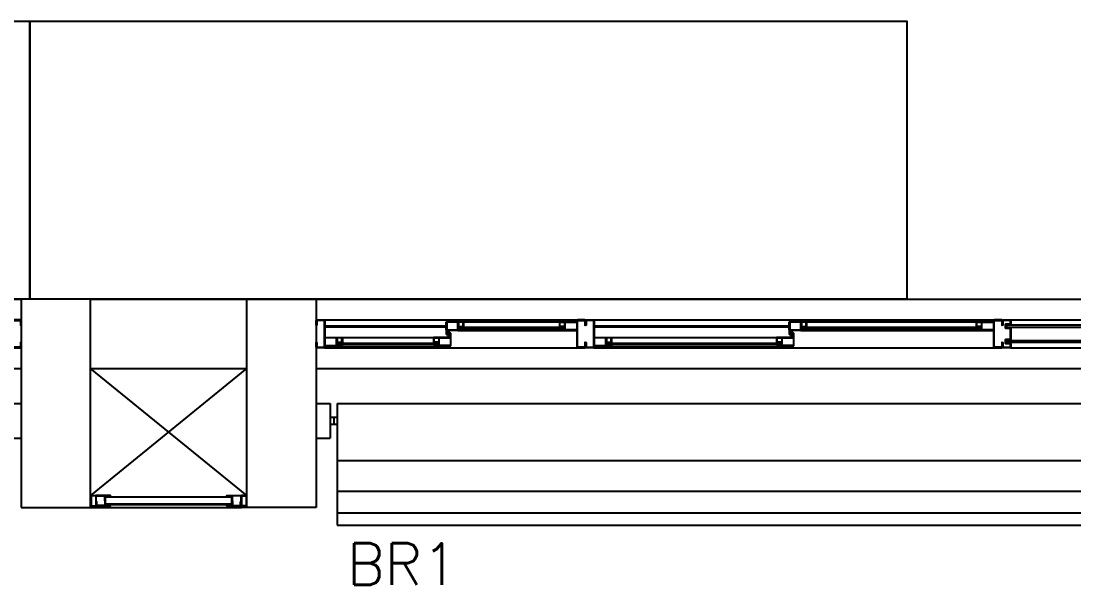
# Model space of a CAD drawing. Header units: millimetres. Extents: x 2128 to 2646, y 1972 to 2207.
# Drawn here: x 2316.611 to 2319.643, y 2126.693 to 2128.315 of the extents above; entities that cross this region are included whole.
import ezdxf

# ---------------------------------------------------------------- set-up
doc = ezdxf.new("R2010")
doc.units = ezdxf.units.MM
for name, color, linetype in [('AR-ALV', 2, 'Continuous'), ('AR-BANCADAS', 1, 'Continuous'), ('AR-BRISES', 1, 'Continuous'), ('AR-ESQ', 1, 'Continuous'), ('AR-ESTC', 3, 'Continuous'), ('AR-PEITORIL', 1, 'Continuous'), ('BC- VISTA', 1, 'Continuous'), ('BR-LINHAS', 1, 'Continuous'), ('BR-MONTANTE', 242, 'Continuous'), ('BR-PAINEL', 1, 'Continuous'), ('BR-SUPORTE', 1, 'Continuous'), ('BR-TEXTO', 2, 'Continuous'), ('DT-ESQ-BAGUETE-C', 1, 'Continuous'), ('DT-ESQ-BAGUETE-V', 1, 'Continuous'), ('DT-ESQ-CHAPA DOBRADA-V', 1, 'Continuous'), ('DT-ESQ-MARCO-V', 1, 'Continuous'), ('DT-ESQ-PERFIL CADEIRA-C', 2, 'Continuous'), ('DT-ESQ-PERFIL CADEIRA-V', 2, 'Continuous'), ('DT-ESQ-PERFIL U SIMPLES-C', 2, 'Continuous'), ('DT-ESQ-PERFIL U-C', 2, 'Continuous'), ('DT-ESQ-PERFIL U-V', 1, 'Continuous'), ('DT-ESQ-VENEZIANA-C', 1, 'Continuous'), ('DT-ESQ-VENEZIANA-V', 1, 'Continuous'), ('DT-ESQ-VIDRO-C', 2, 'Continuous'), ('DT-ESQ-VIDRO-V', 71, 'Continuous'), ('DT-TXTMOD', 1, 'Continuous')]:
    doc.layers.add(name, color=color, linetype=linetype)
doc.styles.add('S10', font='simplex.shx', dxfattribs={"height": 0.1})
doc.styles.add('S12', font='simplex.shx', dxfattribs={"width": 1.1, "height": 0.12})

# ---------------------------------------------------------------- blocks, each defined once
blk = doc.blocks.new('EF40-P')
at = {"layer": 'DT-ESQ-PERFIL U-C', "ltscale": 0.1}
blk.add_lwpolyline([(5.15, -0.0615, 0.414214), (5.1485, -0.06), (5.1265, -0.06, 0.414214), (5.125, -0.0615), (5.125, -0.1385, 0.414214), (5.1265, -0.14), (5.1485, -0.14, 0.414214), (5.15, -0.1385), (5.15, -0.125), (5.1485, -0.125), (5.1485, -0.138, -0.414214), (5.148, -0.1385), (5.127, -0.1385, -0.414214), (5.1265, -0.138), (5.1265, -0.062, -0.414214), (5.127, -0.0615), (5.148, -0.0615, -0.414214), (5.1485, -0.062), (5.1485, -0.075), (5.15, -0.075)], format="xyb", close=True, dxfattribs=at)
at = {"layer": 'DT-TXTMOD', "ltscale": 0.1, "style": 'S10', "flags": 3}
for tag, p in [('M01', (0.025, -0.28)), ('M02', (0.3253, -0.28)), ('M03', (0.627, -0.28)), ('M04', (0.9288, -0.28)), ('M05', (1.2306, -0.28)), ('M06', (1.5323, -0.28)), ('M07', (1.8341, -0.28)), ('M08', (2.1359, -0.28)), ('M09', (2.4376, -0.28)), ('M10', (2.7394, -0.28)), ('M11', (3.0412, -0.28)), ('M12', (3.3429, -0.28)), ('M13', (3.6447, -0.28)), ('M14', (3.9464, -0.28)), ('M15', (4.2482, -0.28)), ('M16', (4.55, -0.28)), ('M17', (4.8517, -0.28))]:
    blk.add_attdef(tag, p, '', height=0.1, dxfattribs=at)
blk = doc.blocks.new('EF31-P')
at = {"layer": 'DT-ESQ-BAGUETE-C', "ltscale": 0.1}
for points in [[(0.4225, -0.08), (0.409, -0.08), (0.409, -0.0785), (0.422, -0.0785, 0.414214), (0.4225, -0.078), (0.4225, -0.067, 0.414214), (0.422, -0.0665), (0.409, -0.0665), (0.409, -0.065), (0.4225, -0.065, -0.414214), (0.424, -0.0665), (0.424, -0.0785, -0.414214)], [(0.7015, -0.08), (0.715, -0.08), (0.715, -0.0785), (0.702, -0.0785, -0.414214), (0.7015, -0.078), (0.7015, -0.067, -0.414214), (0.702, -0.0665), (0.715, -0.0665), (0.715, -0.065), (0.7015, -0.065, 0.414214), (0.7, -0.0665), (0.7, -0.0785, 0.414214)], [(1.41, -0.08), (1.3965, -0.08), (1.3965, -0.0785), (1.4095, -0.0785, 0.414214), (1.41, -0.078), (1.41, -0.067, 0.414214), (1.4095, -0.0665), (1.3965, -0.0665), (1.3965, -0.065), (1.41, -0.065, -0.414214), (1.4115, -0.0665), (1.4115, -0.0785, -0.414214)], [(1.9015, -0.08), (1.915, -0.08), (1.915, -0.0785), (1.902, -0.0785, -0.414214), (1.9015, -0.078), (1.9015, -0.067, -0.414214), (1.902, -0.0665), (1.915, -0.0665), (1.915, -0.065), (1.9015, -0.065, 0.414214), (1.9, -0.0665), (1.9, -0.0785, 0.414214)], [(0.0735, -0.125), (0.06, -0.125), (0.06, -0.1235), (0.073, -0.1235, 0.414214), (0.0735, -0.123), (0.0735, -0.112, 0.414214), (0.073, -0.1115), (0.06, -0.1115), (0.06, -0.11), (0.0735, -0.11, -0.414214), (0.075, -0.1115), (0.075, -0.1235, -0.414214)], [(0.339, -0.125), (0.3525, -0.125), (0.3525, -0.1235), (0.3395, -0.1235, -0.414214), (0.339, -0.123), (0.339, -0.112, -0.414214), (0.3395, -0.1115), (0.3525, -0.1115), (0.3525, -0.11), (0.339, -0.11, 0.414214), (0.3375, -0.1115), (0.3375, -0.1235, 0.414214)], [(0.8485, -0.125), (0.835, -0.125), (0.835, -0.1235), (0.848, -0.1235, 0.414214), (0.8485, -0.123), (0.8485, -0.112, 0.414214), (0.848, -0.1115), (0.835, -0.1115), (0.835, -0.11), (0.8485, -0.11, -0.414214), (0.85, -0.1115), (0.85, -0.1235, -0.414214)], [(1.3265, -0.125), (1.34, -0.125), (1.34, -0.1235), (1.327, -0.1235, -0.414214), (1.3265, -0.123), (1.3265, -0.112, -0.414214), (1.327, -0.1115), (1.34, -0.1115), (1.34, -0.11), (1.3265, -0.11, 0.414214), (1.325, -0.1115), (1.325, -0.1235, 0.414214)]]:
    blk.add_lwpolyline(points, format="xyb", close=True, dxfattribs=at)
at = {"layer": 'DT-ESQ-BAGUETE-V', "ltscale": 0.1}
for p, q in [((0.4225, -0.065), (0.7015, -0.065)), ((1.41, -0.065), (1.9015, -0.065)), ((0.0735, -0.11), (0.339, -0.11)), ((0.8485, -0.11), (1.3265, -0.11))]:
    blk.add_line(p, q, dxfattribs=at)
at = {"layer": 'DT-ESQ-CHAPA DOBRADA-V', "ltscale": 0.1}
for p, q in [((0.025, -0.077), (0.374, -0.077)), ((0.025, -0.08), (0.374, -0.08)), ((0.8, -0.077), (1.3615, -0.077)), ((0.8, -0.08), (1.3615, -0.08))]:
    blk.add_line(p, q, dxfattribs=at)
at = {"layer": 'DT-ESQ-MARCO-V', "ltscale": 0.1}
for p, q in [((1.9985, -0.06), (2.5515, -0.06)), ((1.9985, -0.14), (2.5515, -0.14))]:
    blk.add_line(p, q, dxfattribs=at)
at = {"layer": 'DT-ESQ-PERFIL CADEIRA-C', "ltscale": 0.1}
for p, q in [((0.376, -0.0885), (0.4225, -0.0885)), ((0.75, -0.0885), (0.7015, -0.0885)), ((1.3635, -0.0885), (1.41, -0.0885)), ((1.95, -0.0885), (1.9015, -0.0885)), ((0.025, -0.1335), (0.0735, -0.1335)), ((0.3855, -0.1335), (0.339, -0.1335)), ((0.8, -0.1335), (0.8485, -0.1335)), ((1.373, -0.1335), (1.3265, -0.1335))]:
    blk.add_line(p, q, dxfattribs=at)
for points in [[(0.4225, -0.087, -1), (0.4225, -0.09), (0.376, -0.09, -0.414214), (0.374, -0.088), (0.374, -0.067, -0.414214), (0.376, -0.065), (0.4075, -0.065, -0.414214), (0.409, -0.0665), (0.409, -0.087)], [(0.409, -0.0885, -0.198913), (0.4079, -0.0881, -0.198913), (0.4075, -0.087), (0.4075, -0.067, 0.414214), (0.407, -0.0665), (0.376, -0.0665, 0.414214), (0.3755, -0.067), (0.3755, -0.088, 0.414214), (0.376, -0.0885)], [(0.7015, -0.09), (0.75, -0.09), (0.75, -0.0885), (0.715, -0.0885, 0.198912), (0.7161, -0.0881, 0.198913), (0.7165, -0.087), (0.7165, -0.067, -0.414214), (0.717, -0.0665), (0.75, -0.0665), (0.75, -0.065), (0.7165, -0.065, 0.414214), (0.715, -0.0665), (0.715, -0.0785), (0.715, -0.08), (0.715, -0.087), (0.7015, -0.087, 1)], [(1.41, -0.087, -1), (1.41, -0.09), (1.3635, -0.09, -0.414214), (1.3615, -0.088), (1.3615, -0.067, -0.414214), (1.3635, -0.065), (1.395, -0.065, -0.414214), (1.3965, -0.0665), (1.3965, -0.087)], [(1.3965, -0.0885, -0.198913), (1.3954, -0.0881, -0.198913), (1.395, -0.087), (1.395, -0.067, 0.414214), (1.3945, -0.0665), (1.3635, -0.0665, 0.414214), (1.363, -0.067), (1.363, -0.088, 0.414214), (1.3635, -0.0885)], [(1.9015, -0.09), (1.95, -0.09), (1.95, -0.0885), (1.915, -0.0885, 0.198912), (1.9161, -0.0881, 0.198913), (1.9165, -0.087), (1.9165, -0.067, -0.414214), (1.917, -0.0665), (1.95, -0.0665), (1.95, -0.065), (1.9165, -0.065, 0.414214), (1.915, -0.0665), (1.915, -0.0785), (1.915, -0.08), (1.915, -0.087), (1.9015, -0.087, 1)], [(0.0735, -0.135), (0.025, -0.135), (0.025, -0.1335), (0.06, -0.1335, -0.198912), (0.0589, -0.1331, -0.198913), (0.0585, -0.132), (0.0585, -0.112, 0.414214), (0.058, -0.1115), (0.025, -0.1115), (0.025, -0.11), (0.0585, -0.11, -0.414214), (0.06, -0.1115), (0.06, -0.1235), (0.06, -0.125), (0.06, -0.132), (0.0735, -0.132, -1)], [(0.339, -0.132, 1), (0.339, -0.135), (0.3855, -0.135, 0.414214), (0.3875, -0.133), (0.3875, -0.112, 0.414214), (0.3855, -0.11), (0.354, -0.11, 0.414214), (0.3525, -0.1115), (0.3525, -0.132)], [(0.3525, -0.1335, 0.198913), (0.3536, -0.1331, 0.198913), (0.354, -0.132), (0.354, -0.112, -0.414214), (0.3545, -0.1115), (0.3855, -0.1115, -0.414214), (0.386, -0.112), (0.386, -0.133, -0.414214), (0.3855, -0.1335)], [(0.8485, -0.135), (0.8, -0.135), (0.8, -0.1335), (0.835, -0.1335, -0.198912), (0.8339, -0.1331, -0.198913), (0.8335, -0.132), (0.8335, -0.112, 0.414214), (0.833, -0.1115), (0.8, -0.1115), (0.8, -0.11), (0.8335, -0.11, -0.414214), (0.835, -0.1115), (0.835, -0.1235), (0.835, -0.125), (0.835, -0.132), (0.8485, -0.132, -1)], [(1.3265, -0.132, 1), (1.3265, -0.135), (1.373, -0.135, 0.414214), (1.375, -0.133), (1.375, -0.112, 0.414214), (1.373, -0.11), (1.3415, -0.11, 0.414214), (1.34, -0.1115), (1.34, -0.132)], [(1.34, -0.1335, 0.198913), (1.3411, -0.1331, 0.198913), (1.3415, -0.132), (1.3415, -0.112, -0.414214), (1.342, -0.1115), (1.373, -0.1115, -0.414214), (1.3735, -0.112), (1.3735, -0.133, -0.414214), (1.373, -0.1335)]]:
    blk.add_lwpolyline(points, format="xyb", close=True, dxfattribs=at)
at = {"layer": 'DT-ESQ-PERFIL CADEIRA-V', "ltscale": 0.1}
for p, q in [((0.4075, -0.09), (0.7015, -0.09)), ((1.395, -0.09), (1.9015, -0.09)), ((0.0735, -0.135), (0.339, -0.135)), ((0.8485, -0.135), (1.3265, -0.135))]:
    blk.add_line(p, q, dxfattribs=at)
at = {"layer": 'DT-ESQ-PERFIL U SIMPLES-C', "ltscale": 0.1}
for points in [[(0.376, -0.102), (0.384, -0.102), (0.384, -0.1005), (0.376, -0.1005, -0.414214), (0.3755, -0.1), (0.3755, -0.092, -0.414214), (0.376, -0.0915), (0.384, -0.0915), (0.384, -0.09), (0.376, -0.09, 0.414214), (0.374, -0.092), (0.374, -0.1, 0.414214)], [(1.3635, -0.102), (1.3715, -0.102), (1.3715, -0.1005), (1.3635, -0.1005, -0.414214), (1.363, -0.1), (1.363, -0.092, -0.414214), (1.3635, -0.0915), (1.3715, -0.0915), (1.3715, -0.09), (1.3635, -0.09, 0.414214), (1.3615, -0.092), (1.3615, -0.1, 0.414214)], [(0.3855, -0.098), (0.3775, -0.098), (0.3775, -0.0995), (0.3855, -0.0995, -0.414214), (0.386, -0.1), (0.386, -0.108, -0.414214), (0.3855, -0.1085), (0.3775, -0.1085), (0.3775, -0.11), (0.3855, -0.11, 0.414214), (0.3875, -0.108), (0.3875, -0.1, 0.414214)], [(1.373, -0.098), (1.365, -0.098), (1.365, -0.0995), (1.373, -0.0995, -0.414214), (1.3735, -0.1), (1.3735, -0.108, -0.414214), (1.373, -0.1085), (1.365, -0.1085), (1.365, -0.11), (1.373, -0.11, 0.414214), (1.375, -0.108), (1.375, -0.1, 0.414214)]]:
    blk.add_lwpolyline(points, format="xyb", close=True, dxfattribs=at)
at = {"layer": 'DT-ESQ-PERFIL U-C', "ltscale": 0.1}
for points in [[(0, -0.0615, -0.414214), (0.0015, -0.06), (0.0235, -0.06, -0.414214), (0.025, -0.0615), (0.025, -0.1385, -0.414214), (0.0235, -0.14), (0.0015, -0.14, -0.414214), (0, -0.1385), (0, -0.125), (0.0015, -0.125), (0.0015, -0.138, 0.414214), (0.002, -0.1385), (0.023, -0.1385, 0.414214), (0.0235, -0.138), (0.0235, -0.062, 0.414214), (0.023, -0.0615), (0.002, -0.0615, 0.414214), (0.0015, -0.062), (0.0015, -0.075), (0, -0.075)], [(0.775, -0.0615, 0.414214), (0.7735, -0.06), (0.7515, -0.06, 0.414214), (0.75, -0.0615), (0.75, -0.1385, 0.414214), (0.7515, -0.14), (0.7735, -0.14, 0.414214), (0.775, -0.1385), (0.775, -0.125), (0.7735, -0.125), (0.7735, -0.138, -0.414214), (0.773, -0.1385), (0.752, -0.1385, -0.414214), (0.7515, -0.138), (0.7515, -0.062, -0.414214), (0.752, -0.0615), (0.773, -0.0615, -0.414214), (0.7735, -0.062), (0.7735, -0.075), (0.775, -0.075)], [(0.775, -0.0615, -0.414214), (0.7765, -0.06), (0.7985, -0.06, -0.414214), (0.8, -0.0615), (0.8, -0.1385, -0.414214), (0.7985, -0.14), (0.7765, -0.14, -0.414214), (0.775, -0.1385), (0.775, -0.125), (0.7765, -0.125), (0.7765, -0.138, 0.414214), (0.777, -0.1385), (0.798, -0.1385, 0.414214), (0.7985, -0.138), (0.7985, -0.062, 0.414214), (0.798, -0.0615), (0.777, -0.0615, 0.414214), (0.7765, -0.062), (0.7765, -0.075), (0.775, -0.075)], [(1.975, -0.0615, 0.414214), (1.9735, -0.06), (1.9515, -0.06, 0.414214), (1.95, -0.0615), (1.95, -0.1385, 0.414214), (1.9515, -0.14), (1.9735, -0.14, 0.414214), (1.975, -0.1385), (1.975, -0.125), (1.9735, -0.125), (1.9735, -0.138, -0.414214), (1.973, -0.1385), (1.952, -0.1385, -0.414214), (1.9515, -0.138), (1.9515, -0.062, -0.414214), (1.952, -0.0615), (1.973, -0.0615, -0.414214), (1.9735, -0.062), (1.9735, -0.075), (1.975, -0.075)], [(2, -0.1285), (2, -0.1385, -0.414214), (1.9985, -0.14), (1.9765, -0.14, -0.414214), (1.975, -0.1385), (1.975, -0.125), (1.9765, -0.125), (1.9765, -0.138, 0.414214), (1.977, -0.1385), (1.998, -0.1385, 0.414214), (1.9985, -0.138), (1.9985, -0.1285), (1.9855, -0.1285, -0.414214), (1.984, -0.127), (1.984, -0.117, -0.414214), (1.9855, -0.1155), (1.9985, -0.1155), (1.9985, -0.0845), (1.9855, -0.0845, -0.414214), (1.984, -0.083), (1.984, -0.073, -0.414214), (1.9855, -0.0715), (1.9985, -0.0715), (1.9985, -0.062, 0.414214), (1.998, -0.0615), (1.977, -0.0615, 0.414214), (1.9765, -0.062), (1.9765, -0.075), (1.975, -0.075), (1.975, -0.0615, -0.414214), (1.9765, -0.06), (1.9985, -0.06, -0.414214), (2, -0.0615), (2, -0.0715, -0.414214), (1.9985, -0.073), (1.9855, -0.073), (1.9855, -0.083), (1.9985, -0.083), (1.9985, -0.083, -0.414214), (2, -0.0845), (2, -0.1155, -0.414214), (1.9985, -0.117), (1.9985, -0.117), (1.9855, -0.117), (1.9855, -0.127), (1.9985, -0.127, -0.414214)]]:
    blk.add_lwpolyline(points, format="xyb", close=True, dxfattribs=at)
at = {"layer": 'DT-ESQ-PERFIL U-V', "ltscale": 0.1}
for p, q in [((0.0235, -0.06), (0.7515, -0.06)), ((0.7985, -0.06), (1.9515, -0.06)), ((0.0235, -0.14), (0.7515, -0.14)), ((0.7985, -0.14), (1.9515, -0.14))]:
    blk.add_line(p, q, dxfattribs=at)
at = {"layer": 'DT-ESQ-VIDRO-C', "ltscale": 0.1}
for points in [[(0.7125, -0.085), (0.7125, -0.082), (0.4115, -0.082), (0.4115, -0.085)], [(1.9125, -0.085), (1.9125, -0.082), (1.399, -0.082), (1.399, -0.085)], [(2.5625, -0.081), (2.5625, -0.075), (1.9875, -0.075), (1.9875, -0.081)], [(0.063, -0.13), (0.063, -0.127), (0.3495, -0.127), (0.3495, -0.13)], [(0.838, -0.13), (0.838, -0.127), (1.337, -0.127), (1.337, -0.13)]]:
    blk.add_lwpolyline(points, close=True, dxfattribs=at)
at = {"layer": 'DT-ESQ-VIDRO-V', "ltscale": 0.1}
blk.add_lwpolyline([(2.5625, -0.119), (2.5625, -0.125), (1.9875, -0.125), (1.9875, -0.119)], close=True, dxfattribs=at)
at = {"layer": 'DT-TXTMOD', "ltscale": 0.1, "style": 'S10', "flags": 3}
for tag, p in [('M01', (0.025, -0.28)), ('M02', (0.3253, -0.28)), ('M03', (0.627, -0.28)), ('M04', (0.9288, -0.28)), ('M05', (1.2306, -0.28)), ('M06', (1.5323, -0.28)), ('M07', (1.8341, -0.28)), ('M08', (2.1359, -0.28)), ('M09', (2.4376, -0.28)), ('M10', (2.7394, -0.28)), ('M11', (3.0412, -0.28)), ('M12', (3.3429, -0.28)), ('M13', (3.6447, -0.28)), ('M14', (3.9464, -0.28)), ('M15', (4.2482, -0.28)), ('M16', (4.55, -0.28)), ('M17', (4.8517, -0.28))]:
    blk.add_attdef(tag, p, '', height=0.1, dxfattribs=at)
blk = doc.blocks.new('BR-MODULO1')
at = {"layer": 'BR-LINHAS'}
for p, q in [((0.06, -0.2648), (2.535, -0.2648)), ((0.06, -0.3524), (2.535, -0.3524)), ((0.06, -0.4147), (2.535, -0.4147))]:
    blk.add_line(p, q, dxfattribs=at)
at = {"layer": 'BR-MONTANTE'}
for p, q in [((0, -0.1), (0, -0.2)), ((0, -0.1), (0.04, -0.1)), ((0.04, -0.1), (0.04, -0.2)), ((5.11, -0.1), (5.15, -0.1)), ((5.15, -0.1), (5.15, -0.2)), ((0, -0.2), (0.04, -0.2)), ((5.11, -0.2), (5.15, -0.2))]:
    blk.add_line(p, q, dxfattribs=at)
at = {"layer": 'BR-PAINEL'}
for p, q in [((0.06, -0.1), (2.535, -0.1)), ((0.06, -0.1), (0.06, -0.45)), ((0.06, -0.45), (2.535, -0.45))]:
    blk.add_line(p, q, dxfattribs=at)
at = {"layer": 'BR-SUPORTE'}
for p, q in [((0.04, -0.14), (0.06, -0.14)), ((0.05, -0.14), (0.05, -0.16)), ((0.04, -0.16), (0.06, -0.16))]:
    blk.add_line(p, q, dxfattribs=at)
blk = doc.blocks.new('EF01C-P')
at = {"layer": 'DT-ESQ-BAGUETE-C', "ltscale": 0.1}
for points in [[(0.0015, 0.035), (0.015, 0.035), (0.015, 0.0335), (0.0015, 0.0335), (0.0015, 0.005), (0.015, 0.005), (0.015, 0.0035), (0.0015, 0.0035, -0.414214), (0, 0.005), (0, 0.0335, -0.414214)], [(0.4485, 0.035), (0.435, 0.035), (0.435, 0.0335), (0.4485, 0.0335), (0.4485, 0.005), (0.435, 0.005), (0.435, 0.0035), (0.4485, 0.0035, 0.414214), (0.45, 0.005), (0.45, 0.0335, 0.414214)]]:
    blk.add_lwpolyline(points, format="xyb", close=True, dxfattribs=at)
at = {"layer": 'DT-ESQ-PERFIL CADEIRA-C', "ltscale": 0.1}
for points in [[(0.01, 0.0015), (0.01, 0.003), (0.0015, 0.003, 1), (0.0015, 0), (0.015, 0, 0.414214), (0.0165, 0.0015), (0.0165, 0.0335), (0.043, 0.0335)], [(0.043, 0.0065), (0.018, 0.0065), (0.018, 0.0165), (0.0165, 0.0165), (0.0165, 0.0065, 0.414214), (0.018, 0.005), (0.043, 0.005), (0.0565, 0.005, 1), (0.0565, 0.008), (0.043, 0.008), (0.043, 0.02), (0.043, 0.032), (0.0565, 0.032, 1), (0.0565, 0.035), (0.043, 0.035), (0.0165, 0.035, 0.414214), (0.015, 0.0335), (0.015, 0.0015), (0.0015, 0.0015)], [(0.0415, 0.02), (0.0415, 0.032, -0.414214), (0.043, 0.0335), (0.0565, 0.0335)], [(0.407, 0.0065), (0.432, 0.0065), (0.432, 0.0165), (0.4335, 0.0165), (0.4335, 0.0065, -0.414214), (0.432, 0.005), (0.407, 0.005), (0.3935, 0.005, -1), (0.3935, 0.008), (0.407, 0.008), (0.407, 0.02), (0.407, 0.032), (0.3935, 0.032, -1), (0.3935, 0.035), (0.407, 0.035), (0.4335, 0.035, -0.414214), (0.435, 0.0335), (0.435, 0.0015), (0.4485, 0.0015)], [(0.4085, 0.02), (0.4085, 0.032, 0.414214), (0.407, 0.0335), (0.3935, 0.0335)], [(0.44, 0.0015), (0.44, 0.003), (0.4485, 0.003, -1), (0.4485, 0), (0.435, 0, -0.414214), (0.4335, 0.0015), (0.4335, 0.0335), (0.407, 0.0335)], [(0.0415, 0.02), (0.0415, 0.008, 0.414214), (0.043, 0.0065), (0.0565, 0.0065)], [(0.4085, 0.02), (0.4085, 0.008, -0.414214), (0.407, 0.0065), (0.3935, 0.0065)]]:
    blk.add_lwpolyline(points, format="xyb", dxfattribs=at)
at = {"layer": 'DT-ESQ-PERFIL CADEIRA-V', "ltscale": 0.1}
blk.add_line((0.015, 0), (0.435, 0), dxfattribs=at)
at = {"layer": 'DT-ESQ-VENEZIANA-C', "ltscale": 0.1}
for p, q in [((0.043, 0.0105), (0.407, 0.0105)), ((0.043, 0.009), (0.407, 0.009))]:
    blk.add_line(p, q, dxfattribs=at)
at = {"layer": 'DT-ESQ-VENEZIANA-V', "ltscale": 0.1}
blk.add_line((0.043, 0.031), (0.407, 0.031), dxfattribs=at)
at = {"layer": 'DT-TXTMOD', "ltscale": 0.1, "style": 'S10', "flags": 3}
blk.add_attdef('EF01C', (0.0208, -0.14), '', height=0.1, dxfattribs=at)
blk = doc.blocks.new('BCP19')
at = {"layer": 'BC- VISTA'}
blk.add_lwpolyline([(0.8, 0), (0.8, -2.525), (0, -2.525), (0, 0)], close=True, dxfattribs=at)
blk = doc.blocks.new('BCP10')
at = {"layer": 'BC- VISTA'}
blk.add_lwpolyline([(0.8, 0), (0.8, -1.15), (0, -1.15), (0, 0)], close=True, dxfattribs=at)

msp = doc.modelspace()

# ---------------------------------------------------------------- linework, layer by layer
at = {"layer": 'AR-ALV'}
for p, q in [((2316.8115, 2127.5151), (2317.2615, 2127.5151)), ((2316.8115, 2127.3151), (2317.2615, 2127.3151))]:
    msp.add_line(p, q, dxfattribs=at)
at = {"layer": 'AR-ESQ'}
for p, q in [((2317.261, 2126.9497), (2316.8115, 2127.3151)), ((2316.8119, 2126.9497), (2317.2615, 2127.3151))]:
    msp.add_line(p, q, dxfattribs=at)
at = {"layer": 'AR-ESTC'}
for p, q in [((2316.8115, 2127.5151), (2316.6115, 2127.5151)), ((2316.6115, 2127.5151), (2316.6115, 2126.9151)), ((2316.8115, 2126.9151), (2316.8115, 2127.5151)), ((2317.2615, 2127.5151), (2317.4615, 2127.5151)), ((2317.2615, 2126.9151), (2317.2615, 2127.5151)), ((2317.4615, 2127.5151), (2317.4615, 2126.9151)), ((2316.6115, 2126.9151), (2316.8115, 2126.9151)), ((2317.4615, 2126.9151), (2317.2615, 2126.9151))]:
    msp.add_line(p, q, dxfattribs=at)
at = {"layer": 'AR-PEITORIL'}
for p, q in [((2311.4615, 2127.5151), (2316.6115, 2127.5151)), ((2317.4615, 2127.5151), (2322.6115, 2127.5151)), ((2311.4615, 2127.3151), (2316.6115, 2127.3151)), ((2317.4615, 2127.3151), (2322.6115, 2127.3151))]:
    msp.add_line(p, q, dxfattribs=at)

# ---------------------------------------------------------------- block references
at = {"layer": 'AR-BANCADAS', "rotation": 90}
for name, p in [('BCP10', (2315.4865, 2127.5151)), ('BCP19', (2316.6365, 2127.5151))]:
    msp.add_blockref(name, p, dxfattribs=at)
at = {"layer": 'AR-BRISES'}
msp.add_blockref('BR-MODULO1', (2311.4615, 2127.3151), dxfattribs=at)
ref = msp.add_blockref('BR-MODULO1', (2317.4615, 2127.3151), dxfattribs=at)
ref.add_attrib('BR', 'BR1', (2317.5499, 2126.6927), dxfattribs={"layer": 'BR-TEXTO', "height": 0.12, "style": 'S12'})
at = {"layer": 'AR-ESQ'}
for name, p in [('EF40-P', (2311.4615, 2127.5151)), ('EF31-P', (2317.4615, 2127.5151)), ('EF01C-P', (2316.8115, 2126.9151))]:
    msp.add_blockref(name, p, dxfattribs=at)

doc.saveas('drawing.dxf')
